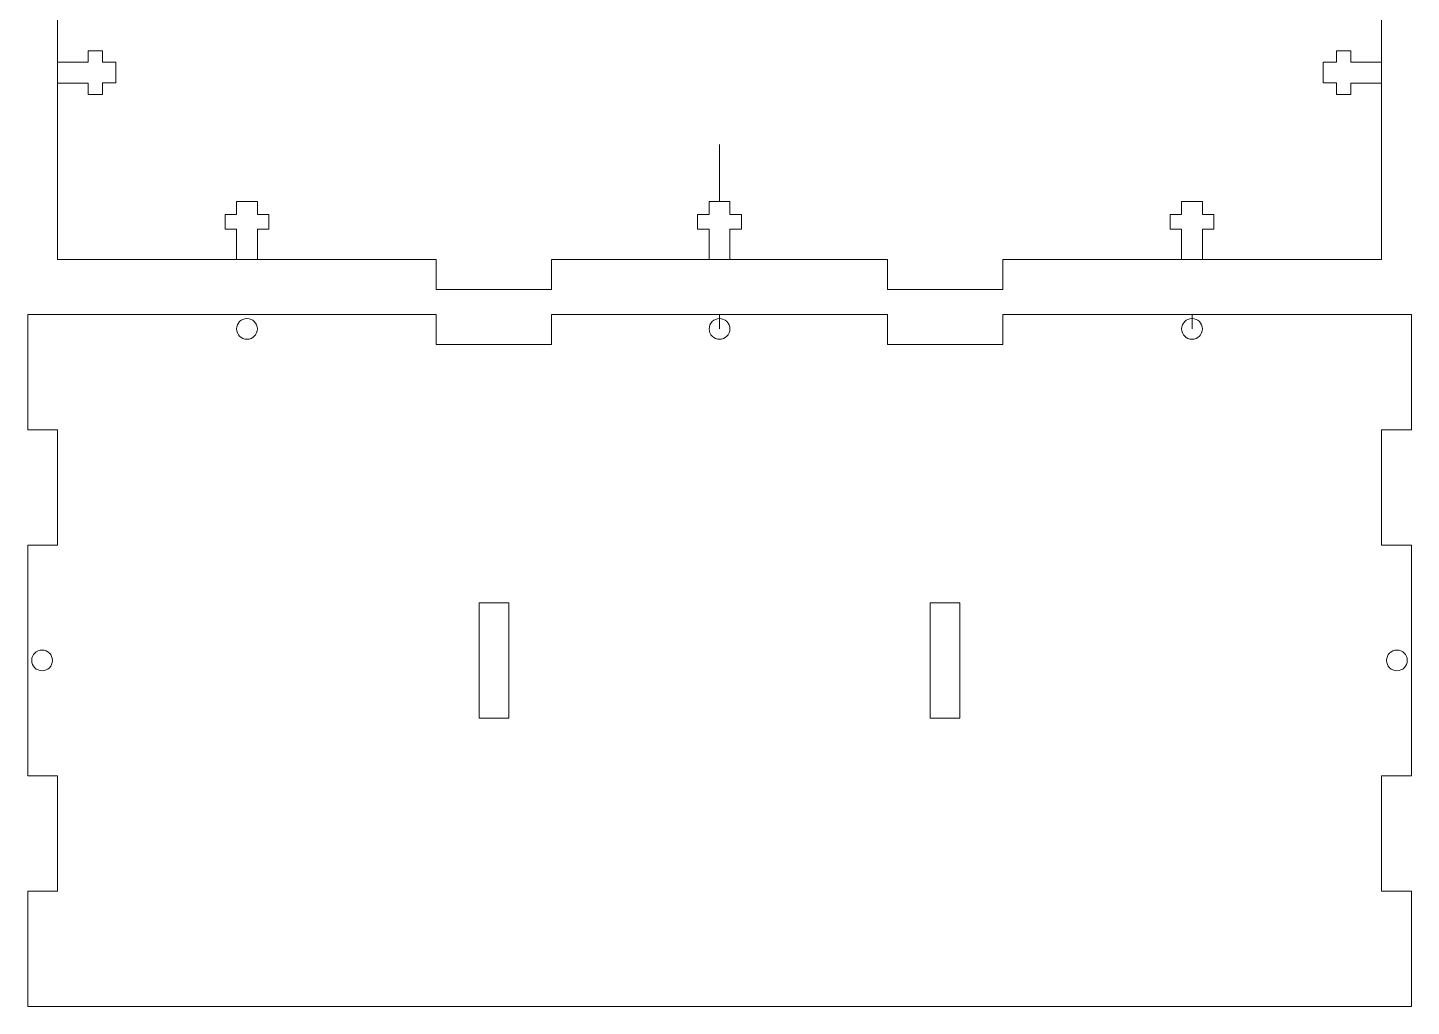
# Model space of a CAD drawing. Header units: inches. Extents: x 5.7 to 37.7, y 3.3 to 21.3.
# Drawn here: x 26.71 to 32.71, y 10.65 to 14.89 of the extents above; entities that cross this region are included whole.
import ezdxf

# ---------------------------------------------------------------- set-up
doc = ezdxf.new("R2010")
doc.units = ezdxf.units.IN
doc.header["$MEASUREMENT"] = 0
doc.layers.add('LASER MAGENTA', color=6, linetype='Continuous', lineweight=0, true_color=0xff00ff)

msp = doc.modelspace()

# ---------------------------------------------------------------- linework, layer by layer
at = {"layer": 'LASER MAGENTA'}
for p, q in [((26.8359, 13.8886), (26.8359, 15.5086)), ((32.5759, 13.8886), (32.5759, 15.5086)), ((26.8359, 14.6536), (26.8359, 14.7436)), ((32.5759, 14.6536), (32.5759, 14.7436)), ((29.7059, 14.1406), (29.7059, 14.3867)), ((26.8359, 13.8886), (28.4779, 13.8886)), ((27.7019, 13.8886), (27.6119, 13.8886)), ((28.4779, 13.7586), (28.4779, 13.8886)), ((28.9779, 13.8886), (28.9779, 13.7586)), ((30.4339, 13.8886), (28.9779, 13.8886)), ((29.7509, 13.8886), (29.6609, 13.8886)), ((30.4339, 13.8886), (30.4339, 13.7586)), ((30.9339, 13.7586), (30.9339, 13.8886)), ((32.5759, 13.8886), (30.9339, 13.8886)), ((31.7999, 13.8886), (31.7099, 13.8886)), ((28.9779, 13.7586), (28.4779, 13.7586)), ((30.4339, 13.7586), (30.9339, 13.7586)), ((26.7059, 13.15), (26.7059, 13.65)), ((26.7059, 13.65), (28.4779, 13.65)), ((28.4779, 13.52), (28.4779, 13.65)), ((28.9779, 13.65), (28.9779, 13.52)), ((30.4339, 13.65), (28.9779, 13.65)), ((29.7059, 13.5875), (29.7059, 13.65)), ((30.4339, 13.65), (30.4339, 13.52)), ((30.9339, 13.52), (30.9339, 13.65)), ((32.7059, 13.65), (30.9339, 13.65)), ((31.7549, 13.5875), (31.7549, 13.65)), ((32.7059, 13.15), (32.7059, 13.65)), ((28.9779, 13.52), (28.4779, 13.52)), ((30.4339, 13.52), (30.9339, 13.52)), ((26.7059, 13.15), (26.8359, 13.15)), ((26.8359, 13.15), (26.8359, 12.65)), ((32.7059, 13.15), (32.5759, 13.15)), ((32.5759, 13.15), (32.5759, 12.65)), ((26.8359, 12.65), (26.7059, 12.65)), ((32.5759, 12.65), (32.7059, 12.65)), ((26.7059, 11.65), (26.8359, 11.65)), ((26.8359, 11.65), (26.8359, 11.15)), ((32.7059, 11.65), (32.5759, 11.65)), ((32.5759, 11.65), (32.5759, 11.15)), ((26.7059, 10.65), (26.7059, 11.15)), ((26.8359, 11.15), (26.7059, 11.15)), ((32.5759, 11.15), (32.7059, 11.15)), ((32.7059, 10.65), (32.7059, 11.15)), ((32.7059, 10.65), (26.7059, 10.65))]:
    msp.add_line(p, q, dxfattribs=at)
at = {"layer": 'LASER MAGENTA', "linetype": 'Continuous'}
for p, q in [((26.9677, 14.7937), (27.0307, 14.7938)), ((26.9678, 14.7437), (26.9677, 14.7937)), ((27.0307, 14.7938), (27.0308, 14.7438)), ((32.444, 14.7937), (32.381, 14.7938)), ((32.381, 14.7938), (32.381, 14.7438)), ((32.444, 14.7437), (32.444, 14.7937)), ((26.8358, 14.7436), (26.9678, 14.7437)), ((27.0308, 14.7438), (27.0878, 14.7439)), ((27.0878, 14.7439), (27.0879, 14.6539)), ((32.324, 14.7439), (32.3239, 14.6539)), ((32.381, 14.7438), (32.324, 14.7439)), ((32.576, 14.7436), (32.444, 14.7437)), ((26.9679, 14.6537), (26.8359, 14.6536)), ((26.9679, 14.6037), (26.9679, 14.6537)), ((27.0879, 14.6539), (27.0309, 14.6538)), ((27.0309, 14.6538), (27.0309, 14.6038)), ((32.3239, 14.6539), (32.3809, 14.6538)), ((32.3809, 14.6538), (32.3808, 14.6038)), ((32.4438, 14.6037), (32.4439, 14.6537)), ((32.4439, 14.6537), (32.5759, 14.6536)), ((27.0309, 14.6038), (26.9679, 14.6037)), ((32.3808, 14.6038), (32.4438, 14.6037)), ((27.6119, 14.1406), (27.7019, 14.1406)), ((27.6119, 14.0836), (27.6119, 14.1406)), ((27.7019, 14.1406), (27.7019, 14.0836)), ((29.6609, 14.1406), (29.7509, 14.1406)), ((29.6609, 14.0836), (29.6609, 14.1406)), ((29.7509, 14.1406), (29.7509, 14.0836)), ((31.7099, 14.1406), (31.7999, 14.1406)), ((31.7099, 14.0836), (31.7099, 14.1406)), ((31.7999, 14.1406), (31.7999, 14.0836)), ((27.5619, 14.0836), (27.6119, 14.0836)), ((27.5619, 14.0206), (27.5619, 14.0836)), ((27.7019, 14.0836), (27.7519, 14.0836)), ((27.7519, 14.0836), (27.7519, 14.0206)), ((29.6109, 14.0836), (29.6609, 14.0836)), ((29.6109, 14.0206), (29.6109, 14.0836)), ((29.7509, 14.0836), (29.8009, 14.0836)), ((29.8009, 14.0836), (29.8009, 14.0206)), ((31.6599, 14.0836), (31.7099, 14.0836)), ((31.6599, 14.0206), (31.6599, 14.0836)), ((31.7999, 14.0836), (31.8499, 14.0836)), ((31.8499, 14.0836), (31.8499, 14.0206)), ((27.6119, 14.0206), (27.5619, 14.0206)), ((27.6119, 13.8886), (27.6119, 14.0206)), ((27.7019, 14.0206), (27.7019, 13.8886)), ((27.7519, 14.0206), (27.7019, 14.0206)), ((29.6609, 14.0206), (29.6109, 14.0206)), ((29.6609, 13.8886), (29.6609, 14.0206)), ((29.7509, 14.0206), (29.7509, 13.8886)), ((29.8009, 14.0206), (29.7509, 14.0206)), ((31.7099, 14.0206), (31.6599, 14.0206)), ((31.7099, 13.8886), (31.7099, 14.0206)), ((31.7999, 14.0206), (31.7999, 13.8886)), ((31.8499, 14.0206), (31.7999, 14.0206)), ((26.7059, 12.65), (26.7059, 11.65)), ((32.7059, 12.65), (32.7059, 11.65)), ((26.7059, 11.15), (26.7059, 10.65)), ((32.7059, 11.15), (32.7059, 10.65))]:
    msp.add_line(p, q, dxfattribs=at)
at = {"layer": 'LASER MAGENTA'}
for points in [[(28.7919, 12.4), (28.6639, 12.4), (28.6639, 11.9), (28.7919, 11.9)], [(30.6199, 12.4), (30.7479, 12.4), (30.7479, 11.9), (30.6199, 11.9)]]:
    msp.add_lwpolyline(points, close=True, dxfattribs=at)
at = {"layer": 'LASER MAGENTA', "linetype": 'Continuous'}
for centre in [(27.6569, 13.5875), (29.7059, 13.5875), (31.7549, 13.5875), (26.7684, 12.15), (32.6434, 12.15)]:
    msp.add_circle(centre, 0.045, dxfattribs=at)

doc.saveas('drawing.dxf')
